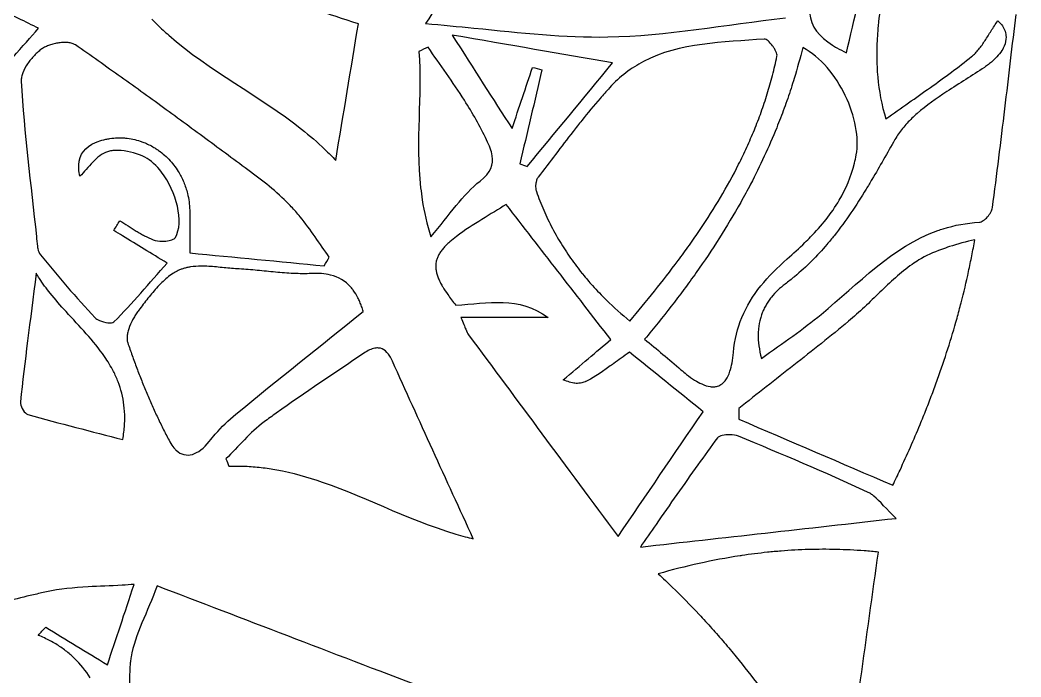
# Model space of a CAD drawing. Extents: x 0 to 430, y 0 to 430.
# Drawn here: x 142.4 to 215, y 180.9 to 228.6 of the extents above; entities that cross this region are included whole.
import ezdxf

# ---------------------------------------------------------------- set-up
doc = ezdxf.new("R2010")
doc.units = 0
doc.layers.add('Calque_1', color=7, linetype='CONTINUOUS')

msp = doc.modelspace()

# ---------------------------------------------------------------- linework, layer by layer
at = {"layer": 'Calque_1', "color": 7}
for points in [[(166.96273, 228.31461), (166.96222, 228.31461)], [(175.33685, 228.00185), (175.33737, 228.00185)], [(213.74405, 227.96934), (213.74405, 227.96883)], [(196.37532, 227.20819), (196.37587, 227.20819)], [(213.897, 227.35336), (213.897, 227.35284)], [(145.61038, 226.96166), (145.60998, 226.96169)], [(146.08425, 226.92396), (146.08373, 226.92396)], [(196.97115, 226.7245), (196.97115, 226.72502)], [(197.11223, 226.51521), (197.11223, 226.51572)], [(213.65102, 226.48106), (213.65102, 226.48055)], [(197.22282, 226.30592), (197.22282, 226.30644)], [(197.28792, 226.11368), (197.28792, 226.1142)], [(197.29392, 225.95659), (197.29392, 225.9571)], [(204.52547, 225.95035), (204.52547, 225.94983)], [(187.62137, 225.57677), (187.62085, 225.57625)], [(197.13992, 225.26154), (197.13992, 225.26205)], [(204.54457, 225.20362), (204.54457, 225.20311)], [(212.62783, 225.37209), (212.62731, 225.37157)], [(142.53267, 224.2962), (142.53267, 224.29569)], [(196.97094, 224.57528), (196.97094, 224.57579)], [(198.5437, 224.35566), (198.5437, 224.35514)], [(196.78646, 223.89728), (196.78646, 223.8978)], [(184.47634, 222.90509), (184.47634, 222.90458)], [(196.58802, 223.22704), (196.58802, 223.22755)], [(198.0719, 222.90459), (198.0719, 222.90407)], [(202.24627, 223.10562), (202.24627, 223.10614)], [(209.6032, 223.39701), (209.60269, 223.3965)], [(196.37511, 222.56455), (196.37511, 222.56506)], [(197.81765, 222.18887), (197.81765, 222.18835)], [(206.82871, 222.57691), (206.82922, 222.57743)], [(183.15498, 221.30984), (183.15498, 221.30933)], [(195.90796, 221.26178), (195.90796, 221.2623)], [(205.19005, 221.41212), (205.19056, 221.41264)], [(197.27453, 220.77655), (197.27453, 220.77604)], [(202.99092, 220.86131), (202.99092, 220.86183)], [(206.72431, 221.10413), (206.72431, 221.10361)], [(150.07235, 220.03033), (150.07287, 220.03033)], [(182.51367, 220.49491), (182.51367, 220.49439)], [(195.38861, 219.98744), (195.38861, 219.98796)], [(147.64563, 219.57928), (147.64614, 219.57928)], [(152.14251, 219.35081), (152.14302, 219.35081)], [(152.37402, 219.20301), (152.37454, 219.20301)], [(156.30533, 219.67999), (156.30482, 219.67999)], [(195.11059, 219.36009), (195.11059, 219.36061)], [(148.21921, 218.74583), (148.2187, 218.74532)], [(152.59778, 219.0423), (152.5983, 219.0423)], [(176.66648, 218.73946), (176.66648, 218.73997)], [(213.37307, 218.58129), (213.37307, 218.5818)], [(147.7164, 218.2854), (147.71589, 218.28488)], [(194.51838, 218.12451), (194.51838, 218.12502)], [(202.91191, 218.19791), (202.91191, 218.19842)], [(152.70008, 217.5562), (152.70008, 217.55672)], [(159.55785, 217.26928), (159.55733, 217.26928)], [(179.92826, 217.09615), (179.92826, 217.09563)], [(179.99238, 217.19795), (179.99186, 217.19743)], [(179.81496, 216.70293), (179.81496, 216.70241)], [(179.82526, 216.28538), (179.82526, 216.28487)], [(179.83986, 216.84345), (179.83986, 216.84293)], [(195.3811, 216.68274), (195.3811, 216.68223)], [(193.2027, 215.72207), (193.2027, 215.72259)], [(201.81224, 215.51952), (201.81224, 215.52003)], [(177.66956, 215.20997), (177.66943, 215.21051)], [(180.39575, 214.7878), (180.39575, 214.78728)], [(194.66745, 215.36241), (194.66745, 215.3619)], [(212.87177, 214.82389), (212.87177, 214.82441)], [(212.91367, 214.98512), (212.91367, 214.98564)], [(180.69961, 214.12324), (180.69961, 214.12272)], [(150.26612, 213.66487), (150.26664, 213.66487)], [(181.02568, 213.47418), (181.02568, 213.47367)], [(191.73199, 213.3987), (191.73199, 213.39921)], [(151.1596, 213.10521), (151.16012, 213.10521)], [(151.46398, 212.93623), (151.46449, 212.93571)], [(152.76519, 212.54919), (152.76571, 212.54919)], [(153.24526, 212.59369), (153.24578, 212.59369)], [(181.37398, 212.84011), (181.37398, 212.8396)], [(193.12543, 212.78221), (193.12543, 212.78169)], [(199.72244, 212.85301), (199.72244, 212.85353)], [(190.94599, 212.26233), (190.94599, 212.26285)], [(143.92128, 211.56888), (143.9218, 211.56837)], [(154.74367, 211.6996), (154.74419, 211.6996)], [(172.6625, 211.28621), (172.6625, 211.28569)], [(182.13724, 211.6159), (182.13724, 211.61538)], [(190.1295, 211.13992), (190.1295, 211.14044)], [(153.09437, 210.95909), (153.09437, 210.95961)], [(155.57136, 210.73682), (155.57104, 210.73693)], [(156.66794, 210.67892), (156.66742, 210.67892)], [(143.60889, 210.22068), (143.60846, 210.22068)], [(160.94829, 210.30475), (160.94778, 210.30475)], [(164.93099, 210.09457), (164.93048, 210.09457)], [(172.631, 210.24803), (172.631, 210.24751)], [(172.7189, 209.9638), (172.7189, 209.96329)], [(191.44233, 210.27538), (191.44233, 210.27487)], [(166.40481, 209.21658), (166.40481, 209.2171)], [(166.59188, 208.98559), (166.59188, 208.98611)], [(188.41953, 208.93075), (188.41953, 208.93127)], [(190.55194, 209.04704), (190.55194, 209.04652)], [(197.88919, 209.44334), (197.88867, 209.44334)], [(184.42287, 208.79381), (184.42287, 208.79329)], [(167.31586, 207.46217), (167.31586, 207.46269), (167.31638, 207.46269)], [(174.02378, 207.91277), (174.02378, 207.91225)], [(148.01716, 206.89061), (148.01768, 206.89061)], [(150.86228, 207.28599), (150.86228, 207.28547)], [(180.70244, 207.00429), (174.38707, 207.00429)], [(186.62584, 206.75621), (186.62584, 206.75673)], [(194.74652, 207.00996), (194.74652, 207.01048)], [(148.80833, 206.62862), (148.80884, 206.62862)], [(150.51812, 206.68396), (150.51812, 206.68344)], [(174.74208, 206.16817), (174.74208, 206.16766)], [(188.68177, 206.63529), (188.68177, 206.63478)], [(150.207, 205.73002), (150.207, 205.7295)], [(150.243, 205.18272), (150.243, 205.18221)], [(168.28784, 204.80559), (168.28809, 204.80562)], [(168.55426, 204.78089), (168.55374, 204.78089)], [(169.02658, 204.48788), (169.02606, 204.48788)], [(185.47269, 203.68202), (185.47218, 203.6815)], [(193.88404, 203.11356), (193.88404, 203.11407)], [(193.59465, 202.50636), (193.59465, 202.50688)], [(192.73114, 201.98909), (192.73165, 201.98909)], [(208.53163, 201.44499), (208.53163, 201.4455)], [(142.473, 200.78559), (142.473, 200.78508)], [(194.51957, 200.41611), (194.53197, 199.63838)], [(208.10789, 200.34944), (208.10789, 200.34996)], [(152.4222, 199.74223), (152.4222, 199.74171)], [(152.84956, 198.86528), (152.84956, 198.86476)], [(160.12425, 199.4401), (160.12373, 199.4401)], [(192.97806, 198.28143), (192.97806, 198.28091)], [(194.49786, 198.40494), (194.49735, 198.40494)], [(153.29863, 198.00073), (153.29863, 198.00021)], [(153.7539, 197.38888), (153.7539, 197.38836)], [(156.15324, 198.02244), (156.15324, 198.02295)], [(161.05184, 195.97005), (161.05236, 195.97005)], [(164.34363, 195.08019), (164.34415, 195.08019)], [(205.68788, 194.85004), (205.68839, 194.85004)], [(174.7001, 191.11609), (174.70062, 191.11609)], [(187.39339, 190.37132), (187.39339, 190.3708)], [(200.59206, 190.2041), (200.59206, 190.2039)], [(204.64711, 190.00234), (204.64711, 190.00285)], [(188.69046, 188.42931), (188.69046, 188.42879), (188.69098, 188.42879)], [(150.70582, 187.65788), (150.70622, 187.65837)], [(189.71108, 187.46399), (189.71159, 187.46399)], [(145.74798, 182.85197), (145.74747, 182.85197)], [(150.40541, 181.70989), (150.40541, 181.70938)], [(150.43591, 182.05664), (150.43591, 182.05612)]]:
    msp.add_lwpolyline(points, dxfattribs=at)
for points in [[(173.75193, 227.49912)], [(172.01095, 226.62631)], [(199.1586, 226.58292)], [(211.6317, 212.65619)], [(193.87981, 198.51707)], [(152.36855, 187.55407)]]:
    msp.add_lwpolyline(points, close=True, dxfattribs=at)
for points in [[(0.14455, 214.99998), (0.14454, 333.66137), (96.33861, 429.85544), (215, 429.85545)], [(202.32845, 226.20713), (202.89959, 228.68211), (203.51612, 231.12813), (203.98468, 233.60203)], [(174.90948, 232.96795), (173.76775, 231.84943), (173.08256, 230.26511), (171.82595, 228.32586)], [(166.96222, 228.31461), (164.77459, 228.96983), (162.71317, 229.81395), (160.62307, 230.28865)], [(204.89938, 230.36816), (204.79044, 229.63897), (204.69498, 228.90705), (204.62757, 228.17088)], [(143.78529, 227.98847), (142.84024, 228.45202), (141.92362, 228.90193), (140.53381, 229.58373)], [(151.99672, 228.64586), (152.12815, 228.51021), (152.26182, 228.37712), (152.3967, 228.24588)], [(185.04478, 227.36158), (189.29795, 227.43978), (193.53714, 228.24239), (197.91997, 228.74341)], [(199.65678, 229.12943), (199.74948, 228.07442), (200.38198, 227.36818), (201.31043, 226.7735)], [(212.81697, 227.80295), (212.96768, 228.04353), (213.1252, 228.28846), (213.29808, 228.53158)], [(213.29808, 228.53158), (213.42985, 228.41392), (213.5396, 228.29111), (213.62777, 228.16365)], [(213.80819, 222.14179), (214.09112, 224.49464), (214.36091, 226.79705), (214.62364, 228.99719)], [(141.92132, 225.87594), (142.65165, 226.70376), (143.18735, 227.31053), (143.78529, 227.98847)], [(152.3967, 228.24588), (152.6667, 227.98315), (152.94274, 227.72906), (153.22507, 227.4821)], [(165.32046, 218.40514), (165.88941, 221.83922), (166.41073, 224.98418), (166.96273, 228.31461)], [(171.82595, 228.32586), (173.03182, 228.22976), (174.19892, 228.11627), (175.33685, 228.00185)], [(175.33737, 228.00185), (178.75094, 227.65859), (181.90183, 227.30374), (185.04478, 227.36158)], [(204.62757, 228.17088), (204.60507, 227.92555), (204.58587, 227.68023), (204.57017, 227.43398)], [(212.37617, 227.1017), (212.52236, 227.32646), (212.66626, 227.56234), (212.81697, 227.80295)], [(213.62777, 228.16365), (213.67187, 228.09995), (213.71077, 228.03518), (213.74405, 227.96934)], [(213.74405, 227.96883), (213.81055, 227.83717), (213.85514, 227.70183), (213.8784, 227.56317)], [(153.22507, 227.4821), (156.18858, 224.88966), (159.77644, 223.09808), (162.84464, 220.6727)], [(173.75193, 227.49912), (175.38903, 224.93963), (176.69194, 222.90308), (178.09379, 220.71142)], [(185.38326, 225.47547), (181.57952, 226.13729), (177.97938, 226.76346), (173.75193, 227.49912)], [(196.37587, 227.20819), (193.37556, 226.97108), (190.26046, 226.95896), (187.62137, 225.57677)], [(196.97115, 226.72502), (196.76815, 226.99603), (196.51947, 227.21967), (196.37532, 227.20819)], [(204.57017, 227.43398), (204.55457, 227.18755), (204.54217, 226.94088), (204.53447, 226.69345)], [(211.92245, 226.46763), (212.08175, 226.66329), (212.22998, 226.87693), (212.37617, 227.1017)], [(213.897, 227.35284), (213.9, 227.14064), (213.8542, 226.92287), (213.76057, 226.70224)], [(213.8784, 227.56317), (213.8901, 227.49387), (213.8961, 227.4241), (213.897, 227.35336)], [(144.02093, 226.49452), (143.93133, 226.43032), (143.83998, 226.35758), (143.74911, 226.27799)], [(144.2757, 226.6449), (144.1815, 226.5985), (144.09588, 226.5482), (144.02093, 226.49452)], [(144.57955, 226.77099), (144.47219, 226.73349), (144.36973, 226.69119), (144.2757, 226.6449)], [(144.91493, 226.86869), (144.80002, 226.84139), (144.68693, 226.80859), (144.57955, 226.77099)], [(145.26427, 226.93379), (145.14763, 226.91809), (145.02985, 226.89599), (144.91493, 226.86869)], [(145.60998, 226.96169), (145.49743, 226.95869), (145.3809, 226.94949), (145.26427, 226.93379)], [(145.93491, 226.94776), (145.83209, 226.95976), (145.7231, 226.96426), (145.61038, 226.96166)], [(146.08373, 226.92396), (146.03593, 226.93396), (145.98633, 226.94176), (145.93491, 226.94776)], [(146.34418, 226.83976), (146.26728, 226.87626), (146.17973, 226.90416), (146.08425, 226.92396)], [(146.45167, 226.77826), (146.41887, 226.80106), (146.38267, 226.82146), (146.34418, 226.83976)], [(148.10997, 225.61813), (147.55858, 226.00678), (147.00581, 226.39361), (146.45167, 226.77826)], [(172.01095, 226.62631), (171.79021, 226.5191), (171.56972, 226.41185), (171.34898, 226.30437)], [(174.64387, 222.76557), (173.80385, 224.07663), (172.892, 225.34177), (172.01095, 226.62631)], [(197.11223, 226.51572), (197.06953, 226.58642), (197.02183, 226.65685), (196.97115, 226.7245)], [(197.22282, 226.30644), (197.19282, 226.37424), (197.15492, 226.44458), (197.11223, 226.51521)], [(199.15865, 226.58291), (198.97278, 225.8298), (198.76751, 225.08787), (198.5437, 224.35566)], [(202.24627, 223.10614), (201.54571, 224.5768), (200.46322, 225.90907), (199.1586, 226.58292)], [(201.31043, 226.7735), (201.41359, 226.7074), (201.52017, 226.64285), (201.6303, 226.5792)], [(201.6303, 226.5792), (201.85069, 226.45181), (202.08414, 226.32872), (202.32845, 226.20713)], [(204.53447, 226.69345), (204.52647, 226.4462), (204.52377, 226.19867), (204.52547, 225.95035)], [(211.67389, 226.18857), (211.76009, 226.27667), (211.84281, 226.36979), (211.92245, 226.46763)], [(213.65102, 226.48055), (213.4837, 226.18448), (213.23162, 225.88601), (212.89551, 225.59171)], [(213.76057, 226.70224), (213.72937, 226.62874), (213.69287, 226.55508), (213.65102, 226.48106)], [(143.47936, 226.02013), (143.30265, 225.83664), (143.13467, 225.63192), (142.9905, 225.41913)], [(143.74911, 226.27799), (143.65821, 226.19839), (143.56772, 226.11187), (143.47936, 226.02013)], [(149.75999, 224.44662), (149.21103, 224.83877), (148.66135, 225.22947), (148.10997, 225.61813)], [(171.34898, 226.30437), (171.58593, 223.1104), (171.08882, 219.87548), (171.47352, 216.41247)], [(197.13992, 225.26205), (197.19382, 225.49207), (197.24523, 225.72372), (197.29392, 225.95659)], [(197.28792, 226.1142), (197.27522, 226.1733), (197.25272, 226.23818), (197.22282, 226.30592)], [(197.29392, 225.9571), (197.30292, 226.0016), (197.29992, 226.0547), (197.28792, 226.11368)], [(204.52547, 225.94983), (204.52647, 225.70168), (204.53347, 225.45291), (204.54457, 225.20362)], [(208.40949, 223.69519), (209.44419, 224.43317), (210.44098, 225.16467), (211.40259, 225.94053)], [(211.40259, 225.94053), (211.49759, 226.01713), (211.58766, 226.10051), (211.67389, 226.18857)], [(142.9905, 225.41913), (142.84633, 225.20635), (142.72589, 224.9853), (142.64427, 224.76904)], [(178.09379, 220.71142), (178.61542, 222.26779), (179.09897, 223.71089), (179.58258, 225.15404)], [(180.26678, 224.98041), (179.73148, 222.70534), (179.19598, 220.43082), (178.66068, 218.15602)], [(179.19915, 217.97464), (181.20278, 220.40449), (183.20621, 222.83503), (185.38326, 225.47547)], [(179.58258, 225.15404), (179.8107, 225.09604), (180.03893, 225.03812), (180.26678, 224.98041)], [(187.62085, 225.57625), (186.74139, 225.11555), (185.91437, 224.50283), (185.1626, 223.67869)], [(196.97094, 224.57579), (197.02984, 224.80304), (197.08607, 225.03152), (197.13992, 225.26154)], [(204.54457, 225.20311), (204.55617, 224.95381), (204.57287, 224.70379), (204.59577, 224.45328)], [(212.32862, 225.15453), (211.4636, 224.56135), (210.51683, 223.99372), (209.6032, 223.39701)], [(212.62731, 225.37157), (212.53281, 225.29867), (212.43355, 225.22649), (212.32862, 225.15453)], [(212.89551, 225.59171), (212.81151, 225.51811), (212.72231, 225.44497), (212.62783, 225.37209)], [(142.53267, 224.29369), (142.52867, 224.24379), (142.52767, 224.19489), (142.53067, 224.14692)], [(142.53067, 224.14692), (142.74375, 220.38931), (143.22628, 216.64622), (143.62673, 212.89955)], [(142.53267, 224.29569), (142.53263, 224.29516), (142.53271, 224.29469), (142.53267, 224.29369)], [(142.55277, 224.44968), (142.54277, 224.39758), (142.53637, 224.34668), (142.53267, 224.2962)], [(142.64427, 224.76904), (142.60347, 224.6609), (142.57237, 224.55385), (142.55277, 224.44968)], [(153.04197, 222.07674), (151.95163, 222.87188), (150.85793, 223.66235), (149.75999, 224.44662)], [(196.78646, 223.8978), (196.85026, 224.12235), (196.91205, 224.34803), (196.97094, 224.57528)], [(198.5437, 224.35514), (198.39454, 223.86716), (198.23722, 223.38371), (198.0719, 222.90459)], [(204.59577, 224.45328), (204.68717, 223.45034), (204.87331, 222.43757), (205.19005, 221.41212)], [(185.1626, 223.67869), (184.93024, 223.42394), (184.70193, 223.16606), (184.47634, 222.90509)], [(196.58802, 223.22755), (196.65662, 223.44949), (196.72265, 223.67273), (196.78646, 223.89728)], [(206.82922, 222.57743), (207.36564, 222.95581), (207.89215, 223.32621), (208.40949, 223.69519)], [(176.25669, 219.89029), (175.77554, 220.87673), (175.23579, 221.84148), (174.64387, 222.76557)], [(184.47634, 222.90458), (184.02526, 222.38275), (183.586, 221.8499), (183.15498, 221.30984)], [(196.37511, 222.56506), (196.44841, 222.78446), (196.51943, 223.0051), (196.58802, 223.22704)], [(198.0719, 222.90407), (197.9892, 222.66458), (197.90422, 222.4262), (197.81765, 222.18887)], [(202.99092, 220.86183), (202.85179, 221.60087), (202.59644, 222.37041), (202.24627, 223.10562)], [(209.60269, 223.3965), (208.84155, 222.89936), (208.10331, 222.38191), (207.45501, 221.81313)], [(156.30482, 219.67999), (155.21932, 220.48188), (154.1323, 221.28158), (153.04197, 222.07674)], [(195.90796, 221.2623), (196.07243, 221.69155), (196.22855, 222.1256), (196.37511, 222.56455)], [(197.81765, 222.18835), (197.64443, 221.71353), (197.46308, 221.24303), (197.27453, 220.77655)], [(205.19056, 221.41264), (205.74639, 221.81287), (206.29247, 222.19865), (206.82871, 222.57691)], [(213.37307, 218.5818), (213.52187, 219.77669), (213.66672, 220.96535), (213.80819, 222.14179)], [(183.15498, 221.30933), (182.93951, 221.03935), (182.72589, 220.76778), (182.51367, 220.49491)], [(195.38861, 219.98796), (195.57001, 220.40813), (195.74348, 220.83254), (195.90796, 221.26178)], [(207.07726, 221.46535), (206.95528, 221.34719), (206.83751, 221.22717), (206.72431, 221.10413)], [(207.45501, 221.81313), (207.32532, 221.69934), (207.19924, 221.58352), (207.07726, 221.46535)], [(162.84464, 220.6727), (163.42904, 220.21072), (163.99411, 219.72608), (164.53291, 219.20819)], [(197.27453, 220.77604), (196.70874, 219.37631), (196.07506, 218.01348), (195.3811, 216.68274)], [(203.04162, 218.80097), (203.1536, 219.41363), (203.13002, 220.12231), (202.99092, 220.86131)], [(206.39926, 220.72689), (206.19245, 220.46992), (206.0063, 220.20178), (205.84529, 219.92022)], [(206.72431, 221.10361), (206.61121, 220.98066), (206.50253, 220.85522), (206.39926, 220.72689)], [(148.10451, 219.7834), (148.27266, 219.8431), (148.45628, 219.89487), (148.6559, 219.93843)], [(148.6559, 219.93843), (148.7517, 219.95933), (148.8478, 219.97683), (148.94322, 219.99163)], [(148.94322, 219.99163), (149.13389, 220.02123), (149.32388, 220.03913), (149.51218, 220.04533)], [(149.51218, 220.04533), (149.60638, 220.04833), (149.70043, 220.04933), (149.79382, 220.04633)], [(149.79382, 220.04633), (149.88722, 220.04333), (149.97997, 220.03833), (150.07235, 220.03033)], [(150.07287, 220.03033), (150.44221, 219.99813), (150.80316, 219.9223), (151.14981, 219.80761)], [(151.14981, 219.80761), (151.23651, 219.77891), (151.32228, 219.74811), (151.40715, 219.71461)], [(176.66648, 218.73997), (176.61108, 219.1102), (176.45209, 219.48961), (176.25669, 219.89029)], [(182.51367, 220.49439), (181.66454, 219.40256), (180.83655, 218.29204), (179.99238, 217.19795)], [(195.11059, 219.36061), (195.20529, 219.56847), (195.29794, 219.77743), (195.38861, 219.98744)], [(205.84529, 219.92022), (205.56691, 219.43333), (205.29153, 218.94795), (205.01537, 218.46553)], [(146.70046, 217.78352), (146.65686, 218.60831), (146.96009, 219.19842), (147.64563, 219.57928)], [(147.64614, 219.57928), (147.71474, 219.61728), (147.78747, 219.65388), (147.8637, 219.6878)], [(147.8637, 219.6878), (147.94, 219.7217), (148.02052, 219.7536), (148.10451, 219.7834)], [(149.08841, 219.10857), (148.98009, 219.09297), (148.87498, 219.06997), (148.77525, 219.03987)], [(149.42379, 219.13497), (149.30935, 219.13297), (149.19675, 219.12417), (149.08841, 219.10857)], [(149.77364, 219.12407), (149.65559, 219.13407), (149.53824, 219.13727), (149.42379, 219.13497)], [(151.47948, 218.63727), (150.98558, 218.88717), (150.3648, 219.07625), (149.77364, 219.12407)], [(151.40715, 219.71461), (151.66176, 219.6141), (151.90736, 219.49219), (152.14251, 219.35081)], [(152.14302, 219.35081), (152.22132, 219.30371), (152.29825, 219.25431), (152.37402, 219.20301)], [(152.37454, 219.20301), (152.45034, 219.15171), (152.52466, 219.09773), (152.59778, 219.0423)], [(159.55733, 217.26928), (158.47404, 218.07371), (157.39071, 218.87817), (156.30533, 219.67999)], [(164.53291, 219.20819), (164.8024, 218.94918), (165.06533, 218.68186), (165.32046, 218.40514)], [(194.51838, 218.12502), (194.72329, 218.53274), (194.9211, 218.94423), (195.11059, 219.36009)], [(148.2187, 218.74532), (148.0438, 218.61419), (147.87772, 218.45554), (147.7164, 218.2854)], [(148.77525, 219.03987), (148.57807, 218.98027), (148.39418, 218.87694), (148.21921, 218.74583)], [(152.70008, 217.55672), (152.34183, 218.02775), (151.92643, 218.41104), (151.47948, 218.63727)], [(152.5983, 219.0423), (152.74465, 218.93134), (152.88522, 218.81234), (153.01998, 218.68573)], [(153.01998, 218.68573), (153.08748, 218.62233), (153.15353, 218.55704), (153.21789, 218.48988)], [(153.21789, 218.48988), (153.47499, 218.22163), (153.70616, 217.92418), (153.90623, 217.60208)], [(175.7761, 216.91218), (176.56433, 217.53161), (176.75869, 218.1226), (176.66648, 218.73946)], [(202.91191, 218.19842), (202.96051, 218.39524), (203.00411, 218.59581), (203.04162, 218.80097)], [(205.01537, 218.46553), (204.73915, 217.98301), (204.46246, 217.50375), (204.18131, 217.02944)], [(212.91367, 214.98564), (213.07127, 216.18563), (213.22429, 217.38657), (213.37307, 218.58129)], [(146.70046, 217.78052), (146.70042, 217.78131), (146.70051, 217.78252), (146.70046, 217.78352)], [(146.76866, 217.256), (146.73226, 217.4404), (146.70936, 217.6152), (146.70046, 217.78052)], [(147.71589, 218.28488), (147.3931, 217.94436), (147.0888, 217.55818), (146.76866, 217.256)], [(178.66068, 218.15602), (178.84012, 218.09562), (179.0197, 218.03507), (179.19915, 217.97464)], [(193.2027, 215.72259), (193.66835, 216.50926), (194.10847, 217.30894), (194.51838, 218.12451)], [(201.81224, 215.52003), (202.29029, 216.33149), (202.66877, 217.21404), (202.91191, 218.19791)], [(153.7026, 212.82161), (154.33647, 213.9406), (153.7746, 216.1431), (152.70008, 217.5562)], [(153.90623, 217.60208), (154.05627, 217.36049), (154.18878, 217.10531), (154.30155, 216.83778)], [(160.31801, 216.68017), (160.06817, 216.88253), (159.81435, 217.0788), (159.55785, 217.26928)], [(172.21198, 212.86643), (173.60671, 214.49062), (174.5173, 215.92301), (175.7761, 216.91218)], [(179.92826, 217.09563), (179.89006, 217.02133), (179.86056, 216.93506), (179.83986, 216.84345)], [(179.99186, 217.19743), (179.96846, 217.16713), (179.94736, 217.13333), (179.92826, 217.09615)], [(204.18131, 217.02944), (204.04077, 216.79235), (203.89913, 216.55685), (203.75602, 216.32251)], [(154.30155, 216.83778), (154.41432, 216.57027), (154.50749, 216.29034), (154.57854, 216.00063)], [(161.75616, 215.39446), (161.3008, 215.84666), (160.81777, 216.27537), (160.31801, 216.68017)], [(171.47352, 216.41247), (171.50562, 216.12388), (171.54352, 215.8341), (171.58876, 215.54224)], [(179.81496, 216.70241), (179.79756, 216.55964), (179.80066, 216.41294), (179.82526, 216.28538)], [(179.81796, 216.71893), (179.81716, 216.71393), (179.81596, 216.70833), (179.81496, 216.70293)], [(179.82796, 216.77263), (179.82496, 216.75473), (179.82096, 216.73703), (179.81796, 216.71893)], [(179.82526, 216.28487), (179.83326, 216.24247), (179.84376, 216.20177), (179.85676, 216.16446)], [(179.83986, 216.84293), (179.83486, 216.82003), (179.83186, 216.79603), (179.82796, 216.77263)], [(179.85676, 216.16446), (180.02105, 215.69455), (180.20088, 215.23609), (180.39575, 214.7878)], [(195.3811, 216.68223), (195.14982, 216.23874), (194.91187, 215.79892), (194.66745, 215.36241)], [(203.75602, 216.32251), (203.04039, 215.15071), (202.28706, 214.01634), (201.43988, 212.94856)], [(154.57854, 216.00063), (154.62594, 215.80747), (154.66354, 215.61006), (154.69067, 215.40841)], [(171.58876, 215.54224), (171.72448, 214.66647), (171.92389, 213.77565), (172.21198, 212.86643)], [(191.73199, 213.39921), (192.24544, 214.16195), (192.73703, 214.93539), (193.2027, 215.72207)], [(199.72244, 212.85353), (200.52108, 213.67458), (201.23851, 214.54576), (201.81224, 215.51952)], [(215, 0.14453), (96.33861, 0.14454), (0.14456, 96.33859), (0.14455, 214.99998)], [(154.69067, 215.40841), (154.71787, 215.20679), (154.73467, 215.00092), (154.74027, 214.79191)], [(154.74027, 214.79191), (154.75297, 214.32358), (154.75377, 213.85496), (154.75167, 213.35118)], [(162.41659, 214.6989), (162.20446, 214.93675), (161.98381, 215.16841), (161.75616, 215.39446)], [(177.66943, 215.21051), (176.58665, 214.50627), (175.25643, 213.80758), (174.07792, 212.89851)], [(185.25204, 205.42193), (182.62585, 208.81198), (180.16802, 211.98482), (177.66956, 215.20997)], [(180.39575, 214.78728), (180.49315, 214.56328), (180.59469, 214.34203), (180.69961, 214.12324)], [(194.66745, 215.3619), (194.17854, 214.48875), (193.66358, 213.62947), (193.12543, 212.78221)], [(212.79117, 214.65129), (212.82337, 214.70989), (212.85097, 214.76769), (212.87177, 214.82389)], [(212.87177, 214.82441), (212.89257, 214.88061), (212.90697, 214.93466), (212.91367, 214.98512)], [(149.23672, 213.32535), (149.38142, 213.56245), (149.5261, 213.79983), (149.6708, 214.03694)], [(149.6708, 214.03694), (149.87118, 213.9177), (150.06872, 213.79184), (150.26612, 213.66487)], [(162.74887, 214.31029), (162.64064, 214.44214), (162.53003, 214.57169), (162.41659, 214.6989)], [(164.85261, 211.39057), (164.14896, 212.36139), (163.50646, 213.38732), (162.74887, 214.31029)], [(180.69961, 214.12272), (180.80452, 213.90394), (180.91329, 213.68788), (181.02568, 213.47418)], [(212.10078, 213.95519), (212.14908, 213.97529), (212.19898, 214.00339), (212.2496, 214.03789)], [(212.2496, 214.03789), (212.45221, 214.17596), (212.66201, 214.41654), (212.79117, 214.65129)], [(149.87493, 212.93365), (149.66953, 213.05962), (149.44147, 213.19978), (149.23672, 213.32535)], [(150.26664, 213.66487), (150.46415, 213.53782), (150.66097, 213.40943), (150.85988, 213.28608)], [(150.85988, 213.28608), (150.95938, 213.22438), (151.05898, 213.16382), (151.1596, 213.10521)], [(154.75167, 213.35118), (154.74967, 212.84736), (154.74367, 212.30836), (154.74367, 211.6996)], [(181.02568, 213.47367), (181.13808, 213.25997), (181.25418, 213.04884), (181.37398, 212.84011)], [(190.94599, 212.26285), (191.21314, 212.6391), (191.47529, 213.01739), (191.73199, 213.3987)], [(200.49632, 207.24141), (203.19959, 209.46707), (205.63273, 212.13288), (208.94645, 213.31701)], [(208.94645, 213.31701), (209.07879, 213.36431), (209.21274, 213.40891), (209.34797, 213.45137)], [(209.34797, 213.45137), (210.16062, 213.70637), (211.0269, 213.87167), (211.96228, 213.92059)], [(211.96228, 213.92059), (212.00568, 213.92259), (212.05238, 213.93509), (212.10078, 213.95519)], [(143.62673, 212.89955), (143.65103, 212.67229), (143.66093, 212.41908), (143.69653, 212.1828)], [(153.09437, 210.95961), (151.94012, 211.66749), (150.91079, 212.29834), (149.87493, 212.93365)], [(151.16012, 213.10521), (151.26061, 213.04671), (151.36177, 212.99027), (151.46398, 212.93623)], [(151.46449, 212.93571), (151.66916, 212.8275), (151.87757, 212.73003), (152.09236, 212.64839)], [(152.09236, 212.64839), (152.26846, 212.58149), (152.5161, 212.54879), (152.76519, 212.54919)], [(152.76571, 212.54919), (152.84861, 212.54934), (152.93202, 212.55319), (153.01272, 212.56059)], [(153.01272, 212.56059), (153.09342, 212.56759), (153.17191, 212.57899), (153.24526, 212.59369)], [(153.24578, 212.59369), (153.31908, 212.60829), (153.38756, 212.62669), (153.44835, 212.64849)], [(153.44835, 212.64849), (153.57023, 212.69219), (153.66191, 212.74989), (153.7026, 212.82161)], [(174.07792, 212.89851), (173.90956, 212.76867), (173.74438, 212.6345), (173.58338, 212.49543)], [(181.37398, 212.8396), (181.61367, 212.42201), (181.86831, 212.01435), (182.13724, 211.6159)], [(193.12543, 212.78169), (192.58726, 211.93443), (192.02533, 211.09949), (191.44233, 210.27538)], [(199.31626, 212.44684), (199.45355, 212.58105), (199.58939, 212.71625), (199.72244, 212.85301)], [(201.43988, 212.94856), (201.27046, 212.73502), (201.09738, 212.52452), (200.92001, 212.31655)], [(211.6317, 212.65619), (211.00476, 212.50349), (210.38795, 212.34241), (209.7946, 212.15234)], [(211.41621, 211.49708), (211.49151, 211.88145), (211.56349, 212.26781), (211.6317, 212.65619)], [(143.69653, 212.1828), (143.70553, 212.1237), (143.71583, 212.06542), (143.72853, 212.00916)], [(143.72853, 212.00916), (143.76683, 211.84042), (143.82513, 211.68784), (143.92128, 211.56888)], [(173.09555, 212.01071), (173.02765, 211.93061), (172.96625, 211.85103), (172.91158, 211.77093)], [(173.31931, 212.25152), (173.23801, 212.17082), (173.16348, 212.0908), (173.09555, 212.01071)], [(173.58338, 212.49543), (173.48858, 212.41353), (173.40062, 212.3322), (173.31931, 212.25152)], [(190.1295, 211.14044), (190.40611, 211.51225), (190.67884, 211.88608), (190.94599, 212.26233)], [(198.03469, 211.26241), (198.47459, 211.65096), (198.90424, 212.04401), (199.31626, 212.44684)], [(200.92001, 212.31655), (200.21048, 211.48456), (199.43405, 210.6988), (198.5615, 209.97458)], [(209.20963, 211.95184), (208.6334, 211.74024), (208.08429, 211.49273), (207.57665, 211.18909)], [(209.7946, 212.15234), (209.59682, 212.08904), (209.40173, 212.02239), (209.20963, 211.95184)], [(143.9218, 211.56837), (144.5557, 210.78394), (145.20141, 210.00747), (145.86122, 209.24396)], [(154.74419, 211.6996), (158.01109, 211.38512), (161.24713, 211.07419), (164.48313, 210.7627)], [(164.48313, 210.7627), (164.60622, 210.97191), (164.72952, 211.18109), (164.85261, 211.39057)], [(172.6625, 211.28569), (172.5773, 211.03995), (172.5507, 210.7877), (172.5814, 210.52036)], [(172.76741, 211.5296), (172.72591, 211.4489), (172.69091, 211.36812), (172.6625, 211.28621)], [(172.91158, 211.77093), (172.85688, 211.69073), (172.80894, 211.61042), (172.76741, 211.5296)], [(182.13724, 211.61538), (182.40619, 211.21693), (182.69017, 210.82779), (182.98784, 210.4475)], [(188.41953, 208.93127), (189.00471, 209.66095), (189.57619, 210.39618), (190.1295, 211.13992)], [(194.74652, 207.01048), (195.43713, 208.69142), (196.62428, 210.0168), (198.03469, 211.26241)], [(207.57665, 211.18909), (207.40754, 211.08791), (207.2427, 210.98003), (207.08314, 210.8656)], [(211.17953, 210.34987), (211.26193, 210.7306), (211.34087, 211.11272), (211.41621, 211.49708)], [(149.24551, 206.69062), (150.58555, 208.04817), (151.81642, 209.51293), (153.09437, 210.95909)], [(153.83781, 210.38503), (153.76431, 210.34813), (153.69129, 210.30833), (153.61974, 210.26566)], [(154.06209, 210.48683), (153.98649, 210.45633), (153.91134, 210.42183), (153.83781, 210.38503)], [(154.29618, 210.56953), (154.21668, 210.54513), (154.1388, 210.51783), (154.06209, 210.48683)], [(154.53854, 210.63363), (154.45674, 210.61523), (154.37551, 210.59393), (154.29618, 210.56953)], [(154.78814, 210.68063), (154.70404, 210.66763), (154.62037, 210.65203), (154.53854, 210.63363)], [(155.57104, 210.73693), (155.30285, 210.73593), (155.04084, 210.71973), (154.78814, 210.68063)], [(156.66742, 210.67892), (156.29705, 210.71282), (155.92891, 210.73822), (155.57136, 210.73682)], [(157.22397, 210.62412), (157.0389, 210.64292), (156.85295, 210.66202), (156.66794, 210.67892)], [(158.32106, 210.53262), (157.96294, 210.54992), (157.59446, 210.58652), (157.22397, 210.62412)], [(159.63468, 210.43342), (159.19672, 210.47482), (158.75878, 210.51152), (158.32106, 210.53262)], [(160.94778, 210.30475), (160.51028, 210.34575), (160.07263, 210.39205), (159.63468, 210.43342)], [(172.5814, 210.52036), (172.5916, 210.43126), (172.6081, 210.34073), (172.631, 210.24803)], [(182.98784, 210.4475), (183.05454, 210.3623), (183.12437, 210.27912), (183.19248, 210.1948)], [(207.08314, 210.8656), (206.66744, 210.56751), (206.27158, 210.24311), (205.88631, 209.90338)], [(143.60846, 210.22068), (143.16697, 206.70292), (142.78412, 203.80891), (142.469, 200.90703)], [(143.84609, 209.84447), (143.76479, 209.96822), (143.6857, 210.09329), (143.60889, 210.22068)], [(144.62743, 208.7727), (144.35263, 209.11751), (144.0899, 209.47322), (143.84609, 209.84447)], [(152.80325, 209.6352), (152.67386, 209.5134), (152.5475, 209.38493), (152.42394, 209.25125)], [(153.61974, 210.26566), (153.3331, 210.09466), (153.06193, 209.87868), (152.80325, 209.6352)], [(162.25881, 210.20815), (161.82263, 210.22825), (161.38562, 210.26385), (160.94829, 210.30475)], [(163.56519, 210.20515), (163.13068, 210.18365), (162.69516, 210.18815), (162.25881, 210.20815)], [(164.93048, 210.09457), (164.53002, 210.19407), (164.07689, 210.2304), (163.56519, 210.20515)], [(166.40481, 209.2171), (166.0152, 209.65423), (165.53166, 209.94522), (164.93099, 210.09457)], [(172.631, 210.24751), (172.6539, 210.15491), (172.6834, 210.06054), (172.7189, 209.9638)], [(172.7189, 209.96329), (172.7544, 209.86639), (172.796, 209.76731), (172.84396, 209.66563)], [(172.84396, 209.66563), (172.89196, 209.56395), (172.94587, 209.46005), (173.00622, 209.35299)], [(183.19248, 210.1948), (183.20288, 210.1818), (183.21348, 210.169), (183.22398, 210.156)], [(183.22398, 210.156), (183.45017, 209.87733), (183.6815, 209.60107), (183.92316, 209.33176)], [(191.44233, 210.27487), (191.15086, 209.86287), (190.85379, 209.45376), (190.55194, 209.04704)], [(198.5615, 209.97458), (198.3434, 209.79354), (198.11971, 209.61647), (197.88919, 209.44334)], [(205.88631, 209.90338), (205.50104, 209.56365), (205.12654, 209.20882), (204.7546, 208.85022)], [(210.64261, 208.08437), (210.83564, 208.83359), (211.01465, 209.5884), (211.17953, 210.34987)], [(145.86122, 209.24396), (146.52119, 208.4803), (147.19544, 207.7294), (147.88694, 206.99552)], [(152.42394, 209.25125), (152.3003, 209.11748), (152.17973, 208.97881), (152.06118, 208.83732)], [(166.59188, 208.98611), (166.53208, 209.06701), (166.46967, 209.1438), (166.40481, 209.21658)], [(166.92209, 208.45074), (166.82156, 208.64541), (166.71148, 208.82364), (166.59188, 208.98559)], [(173.00622, 209.35299), (173.02902, 209.31259), (173.05712, 209.26969), (173.08172, 209.22845)], [(173.08172, 209.22845), (173.18719, 209.05118), (173.30477, 208.86806), (173.44242, 208.67396)], [(183.92316, 209.33176), (184.08606, 209.15024), (184.25302, 208.97123), (184.42287, 208.79381)], [(186.62584, 206.75673), (187.23495, 207.47731), (187.83434, 208.20107), (188.41953, 208.93075)], [(190.55194, 209.04652), (189.94816, 208.23297), (189.32378, 207.42978), (188.68177, 206.63529)], [(197.88867, 209.44334), (197.514, 209.16193), (197.17538, 208.84384), (196.88873, 208.48475)], [(145.77465, 207.44048), (145.38169, 207.87258), (144.99384, 208.31296), (144.62743, 208.7727)], [(151.71236, 208.40686), (151.48395, 208.11686), (151.26356, 207.82408), (151.0478, 207.54489)], [(152.06118, 208.83732), (151.9427, 208.69592), (151.82652, 208.5518), (151.71236, 208.40686)], [(167.06627, 208.14636), (167.02037, 208.25202), (166.97237, 208.35334), (166.92209, 208.45074)], [(173.44242, 208.67396), (173.52722, 208.55434), (173.61783, 208.43127), (173.71475, 208.30448)], [(173.71475, 208.30448), (173.81165, 208.17768), (173.91486, 208.04733), (174.02378, 207.91277)], [(174.02378, 207.91225), (176.32337, 208.03121), (178.61511, 208.61207), (180.70244, 207.00429)], [(184.42287, 208.79329), (184.59273, 208.61587), (184.766, 208.44067), (184.94274, 208.26723)], [(184.94274, 208.26723), (185.47329, 207.74656), (186.03445, 207.24322), (186.62584, 206.75621)], [(196.68358, 208.20776), (196.61868, 208.11266), (196.55771, 208.01511), (196.50013, 207.91475)], [(196.88873, 208.48475), (196.81703, 208.39495), (196.74843, 208.3027), (196.68358, 208.20776)], [(204.7546, 208.85022), (204.38267, 208.49162), (204.01305, 208.12902), (203.63736, 207.77431)], [(151.0478, 207.54489), (150.986, 207.46489), (150.92364, 207.37822), (150.86228, 207.28599)], [(158.07767, 200.00216), (161.14151, 202.51516), (164.24026, 204.985), (167.31586, 207.46217)], [(167.19752, 207.81667), (167.15592, 207.93062), (167.11212, 208.04071), (167.06627, 208.14636)], [(167.31638, 207.46269), (167.27878, 207.58479), (167.23908, 207.70287), (167.19752, 207.81667)], [(196.3389, 207.60625), (196.2892, 207.50047), (196.2438, 207.39202), (196.20247, 207.28069)], [(196.50013, 207.91475), (196.44263, 207.81452), (196.38856, 207.71189), (196.3389, 207.60625)], [(203.63736, 207.77431), (203.26166, 207.41961), (202.87998, 207.07296), (202.48342, 206.74492)], [(210.34289, 206.96454), (210.44639, 207.33666), (210.5461, 207.70976), (210.64261, 208.08437)], [(148.56363, 204.18229), (147.77169, 205.33181), (146.75706, 206.36025), (145.77465, 207.44048)], [(147.88694, 206.99552), (147.92154, 206.95882), (147.96574, 206.92372), (148.01716, 206.89061)], [(148.01768, 206.89061), (148.06908, 206.85751), (148.12723, 206.82651), (148.19028, 206.79811)], [(148.19028, 206.79811), (148.37942, 206.71301), (148.60891, 206.65146), (148.80833, 206.62862)], [(150.68245, 206.99505), (150.62455, 206.89414), (150.56939, 206.79006), (150.51812, 206.68396)], [(150.86228, 207.28547), (150.80088, 207.19327), (150.7403, 207.09597), (150.68245, 206.99505)], [(174.38707, 207.00429), (174.55966, 206.618), (174.66289, 206.35786), (174.74208, 206.16817)], [(194.13828, 204.47213), (194.22138, 205.40861), (194.4327, 206.24602), (194.74652, 207.00996)], [(196.09188, 206.9391), (196.02708, 206.70526), (195.98045, 206.46), (195.95442, 206.20271)], [(196.20247, 207.28069), (196.16117, 207.1695), (196.12427, 207.05595), (196.09188, 206.9391)], [(196.17513, 204.04264), (197.75533, 205.20547), (199.1798, 206.15761), (200.49632, 207.24141)], [(202.48342, 206.74492), (201.17744, 205.6644), (199.85136, 204.60803), (198.51932, 203.55907)], [(208.93471, 202.54208), (209.45893, 204.00584), (209.9289, 205.47608), (210.34289, 206.96454)], [(148.80884, 206.62862), (149.00826, 206.60572), (149.1773, 206.62162), (149.24551, 206.69062)], [(150.2711, 206.04059), (150.2421, 205.93464), (150.2203, 205.83064), (150.207, 205.73002)], [(150.51812, 206.68344), (150.41558, 206.47125), (150.32911, 206.25249), (150.2711, 206.04059)], [(174.74208, 206.16766), (174.82128, 205.97796), (174.87609, 205.85916), (174.95241, 205.75579)], [(188.68177, 206.63478), (188.3608, 206.23759), (188.03529, 205.84278), (187.7056, 205.44984)], [(195.95442, 206.20271), (195.94142, 206.07416), (195.93372, 205.9425), (195.93122, 205.80791)], [(150.205, 205.7062), (150.188, 205.56399), (150.1881, 205.42906), (150.211, 205.30675)], [(150.206, 205.7176), (150.20547, 205.7136), (150.2055, 205.7096), (150.205, 205.7062)], [(150.207, 205.7295), (150.20647, 205.7255), (150.20649, 205.7215), (150.206, 205.7176)], [(150.211, 205.30675), (150.219, 205.26375), (150.2294, 205.22245), (150.243, 205.18272)], [(174.95241, 205.75579), (178.46649, 200.99916), (181.99012, 196.24938), (185.775, 191.14325)], [(181.80264, 202.48309), (183.05831, 203.55312), (184.22775, 204.54934), (185.25204, 205.42193)], [(187.7056, 205.44984), (188.58884, 204.70598), (189.4722, 203.98122), (190.33438, 203.23189)], [(195.93122, 205.80791), (195.92112, 205.26955), (195.99682, 204.68258), (196.17513, 204.04264)], [(150.243, 205.18221), (150.34811, 204.87492), (150.45557, 204.5682), (150.56546, 204.26185)], [(168.14753, 204.78912), (167.90885, 204.74512), (167.64824, 204.62198), (167.36257, 204.42687)], [(168.28809, 204.80562), (168.24229, 204.80362), (168.19509, 204.79762), (168.14753, 204.78912)], [(168.53124, 204.78489), (168.45304, 204.80239), (168.37175, 204.80989), (168.28784, 204.80559)], [(168.54774, 204.78189), (168.54274, 204.78289), (168.53664, 204.78389), (168.53124, 204.78489)], [(168.55374, 204.78089), (168.55174, 204.78141), (168.54974, 204.78139), (168.54774, 204.78189)], [(169.02606, 204.48788), (168.88118, 204.64163), (168.72438, 204.73784), (168.55426, 204.78089)], [(149.20907, 203.11), (149.01842, 203.48132), (148.80121, 203.83743), (148.56363, 204.18229)], [(150.56546, 204.26185), (150.67536, 203.9555), (150.78787, 203.65002), (150.90291, 203.34511)], [(167.36257, 204.42687), (165.24536, 202.98082), (163.09848, 201.57474), (161.0136, 200.0845)], [(169.13303, 204.36127), (169.09823, 204.40697), (169.06283, 204.44937), (169.02658, 204.48788)], [(169.33302, 204.04295), (169.26912, 204.16397), (169.20258, 204.26987), (169.13303, 204.36127)], [(169.42652, 203.85019), (169.39592, 203.91829), (169.36492, 203.98243), (169.33302, 204.04295)], [(172.34728, 197.40356), (171.36851, 199.55006), (170.39265, 201.69805), (169.42652, 203.85019)], [(186.60286, 204.50471), (186.17594, 204.1928), (185.80226, 203.91989), (185.47269, 203.68202)], [(191.9462, 200.18404), (190.14143, 201.64304), (188.34034, 203.09985), (186.60286, 204.50471)], [(193.88404, 203.11407), (194.00496, 203.47682), (194.09008, 203.92859), (194.13828, 204.47213)], [(149.55272, 202.34519), (149.45157, 202.60796), (149.33617, 202.86245), (149.20907, 203.11)], [(150.90291, 203.34511), (151.018, 203.04004), (151.13527, 202.73616), (151.25586, 202.43302)], [(185.219, 203.50268), (184.39435, 202.9133), (183.84694, 202.55138), (183.44082, 202.38027)], [(185.37248, 203.6112), (185.31588, 203.5705), (185.27298, 203.5412), (185.219, 203.50268)], [(185.47218, 203.6815), (185.43428, 203.6542), (185.40918, 203.6377), (185.37248, 203.6112)], [(190.33438, 203.23189), (190.47479, 203.10983), (190.61118, 202.99678), (190.74418, 202.89237)], [(193.59465, 202.50688), (193.70703, 202.66999), (193.80345, 202.87194), (193.88404, 203.11356)], [(198.51932, 203.55907), (197.18739, 202.51019), (195.84896, 201.46823), (194.51957, 200.41611)], [(151.25586, 202.43302), (151.3764, 202.13003), (151.5, 201.82822), (151.62638, 201.52765)], [(182.65634, 202.24797), (182.40831, 202.27557), (182.14868, 202.36477), (181.80264, 202.48309)], [(183.44082, 202.38027), (183.42092, 202.37227), (183.40332, 202.36717), (183.38392, 202.35957)], [(190.74418, 202.89237), (191.14323, 202.579), (191.50879, 202.34559), (191.84023, 202.19422)], [(192.98228, 202.03249), (193.22142, 202.10439), (193.42601, 202.26172), (193.59465, 202.50636)], [(208.53163, 201.4455), (208.66948, 201.81085), (208.80365, 202.17614), (208.93471, 202.54208)], [(149.81213, 201.53077), (149.74103, 201.81153), (149.65386, 202.08242), (149.55272, 202.34519)], [(183.02893, 202.25597), (182.90127, 202.23527), (182.78039, 202.23387), (182.65634, 202.24797)], [(183.06663, 202.26497), (183.05453, 202.26297), (183.04093, 202.25797), (183.02893, 202.25597)], [(183.38392, 202.35957), (183.27125, 202.31557), (183.16621, 202.28387), (183.06663, 202.26497)], [(191.84023, 202.19422), (192.06114, 202.09334), (192.26686, 202.02916), (192.45725, 202.00199)], [(192.45725, 202.00199), (192.55225, 201.98839), (192.64379, 201.98399), (192.73114, 201.98909)], [(192.73165, 201.98909), (192.77525, 201.99209), (192.81815, 201.99609), (192.85981, 202.00359)], [(192.85981, 202.00359), (192.90161, 202.01059), (192.94241, 202.02059), (192.98228, 202.03249)], [(150.03021, 199.71899), (150.03221, 200.36906), (149.95441, 200.96925), (149.81213, 201.53077)], [(151.62638, 201.52765), (151.75282, 201.22693), (151.88183, 200.92783), (152.01447, 200.63003)], [(208.10789, 200.34996), (208.25244, 200.71494), (208.39383, 201.07979), (208.53163, 201.44499)], [(142.469, 200.90703), (142.465, 200.87003), (142.467, 200.82923), (142.473, 200.78559)], [(142.473, 200.78508), (142.5152, 200.47974), (142.78291, 200.04795), (143.00682, 199.98409)], [(152.01447, 200.63003), (152.14705, 200.33237), (152.28307, 200.03648), (152.4222, 199.74223)], [(207.66398, 199.25442), (207.81526, 199.61957), (207.96333, 199.98446), (208.10789, 200.34944)], [(143.00682, 199.98409), (145.32419, 199.32281), (147.66429, 198.74224), (149.88237, 198.16767)], [(150.01311, 199.22186), (150.02401, 199.39078), (150.02961, 199.55648), (150.03021, 199.71899)], [(152.4222, 199.74171), (152.56126, 199.4476), (152.7036, 199.15549), (152.84956, 198.86528)], [(156.593, 198.5547), (157.04781, 199.07679), (157.54674, 199.56671), (158.07767, 200.00216)], [(161.0136, 200.0845), (160.71579, 199.87161), (160.41926, 199.65679), (160.12425, 199.4401)], [(185.775, 191.14325), (187.80763, 194.12116), (189.79103, 197.02644), (191.9462, 200.18404)], [(194.53197, 199.63838), (198.22643, 198.0528), (201.92066, 196.46705), (205.68788, 194.85004)], [(149.88237, 198.16767), (149.94847, 198.53317), (149.99134, 198.88403), (150.01311, 199.22186)], [(152.84956, 198.86476), (152.99553, 198.57455), (153.14542, 198.28655), (153.29863, 198.00073)], [(160.12373, 199.4401), (159.09961, 198.68803), (158.27934, 197.65956), (157.36628, 196.75654)], [(206.21188, 195.95643), (206.7257, 197.06062), (207.20998, 198.15854), (207.66398, 199.25442)], [(156.15324, 198.02295), (156.29458, 198.20317), (156.4414, 198.38067), (156.593, 198.5547)], [(192.97806, 198.28091), (192.50021, 197.63562), (192.02858, 196.98548), (191.56109, 196.33168)], [(193.87981, 198.51707), (193.498, 198.52897), (193.10645, 198.45477), (192.97806, 198.28143)], [(194.49735, 198.40494), (194.33436, 198.47194), (194.1089, 198.50991), (193.87981, 198.51707)], [(203.85388, 194.36022), (200.76776, 195.78005), (197.6406, 197.1139), (194.49786, 198.40494)], [(153.29863, 198.00021), (153.39053, 197.82878), (153.48962, 197.68133), (153.5937, 197.55735)], [(153.5937, 197.55735), (153.6458, 197.49535), (153.69923, 197.4394), (153.7539, 197.38888)], [(153.7539, 197.38836), (154.46457, 196.73157), (155.3796, 197.03588), (156.15324, 198.02244)], [(175.28612, 190.96519), (174.30797, 193.11187), (173.32605, 195.25702), (172.34728, 197.40356)], [(157.36628, 196.75654), (157.43218, 196.58123), (157.49778, 196.40549), (157.56368, 196.23047)], [(157.56368, 196.23047), (157.76492, 196.23847), (157.96515, 196.24257), (158.16365, 196.24237)], [(158.16365, 196.24237), (158.36215, 196.24219), (158.55889, 196.23737), (158.75483, 196.22997)], [(158.75483, 196.22997), (159.14687, 196.21427), (159.53375, 196.18397), (159.91651, 196.14007)], [(159.91651, 196.14007), (160.29911, 196.09617), (160.67718, 196.03888), (161.05184, 195.97005)], [(161.05236, 195.97005), (162.17616, 195.76359), (163.26723, 195.45227), (164.34363, 195.08019)], [(191.56109, 196.33168), (190.54204, 194.90654), (189.53823, 193.45835), (188.5313, 192.0074)], [(205.68839, 194.85004), (205.86622, 195.21978), (206.04061, 195.58837), (206.21188, 195.95643)], [(164.34415, 195.08019), (167.75308, 193.90174), (171.01448, 192.11374), (174.7001, 191.11609)], [(204.09211, 194.22845), (204.01471, 194.27855), (203.93584, 194.32255), (203.85388, 194.36022)], [(204.32052, 194.0605), (204.24512, 194.1221), (204.16947, 194.17834), (204.09211, 194.22845)], [(205.9261, 192.44871), (205.21362, 193.12188), (204.7729, 193.6908), (204.32052, 194.0605)], [(187.39339, 190.3708), (193.43902, 191.04849), (199.29075, 191.70484), (205.9261, 192.44871)], [(188.5313, 192.0074), (188.15229, 191.46126), (187.77565, 190.91914), (187.39339, 190.37132)], [(174.70062, 191.11609), (174.89445, 191.06359), (175.08986, 191.01308), (175.28612, 190.96519)], [(197.59587, 190.0788), (197.26469, 190.0524), (196.93357, 190.0219), (196.60316, 189.9873)], [(198.59167, 190.146), (198.25955, 190.1279), (197.92704, 190.1052), (197.59587, 190.0788)], [(200.59206, 190.2039), (199.92266, 190.2019), (199.25625, 190.1823), (198.59167, 190.146)], [(201.5982, 190.1941), (201.26203, 190.2021), (200.92677, 190.205), (200.59206, 190.2041)], [(203.62547, 190.09385), (202.94623, 190.14535), (202.27054, 190.17865), (201.5982, 190.1941)], [(204.64711, 190.00285), (204.30551, 190.03795), (203.96509, 190.06805), (203.62547, 190.09385)], [(194.62292, 189.73259), (193.63441, 189.58172), (192.64712, 189.39607), (191.65928, 189.1781)], [(194.74539, 189.74959), (194.70479, 189.74359), (194.66349, 189.73869), (194.62292, 189.73259)], [(196.60316, 189.9873), (195.98276, 189.9225), (195.36396, 189.8422), (194.74539, 189.74959)], [(202.03642, 171.33216), (202.92732, 177.70313), (203.78575, 183.84331), (204.64711, 190.00234)], [(191.65928, 189.1781), (190.67126, 188.96009), (189.68252, 188.70996), (188.69046, 188.42931)], [(188.69098, 188.42879), (189.03711, 188.10995), (189.37674, 187.78832), (189.71108, 187.46399)], [(147.37826, 187.48108), (146.32926, 187.42208), (145.33226, 187.33235), (144.36191, 187.11986)], [(149.83651, 187.60097), (148.98126, 187.55247), (148.16469, 187.52537), (147.37826, 187.48108)], [(148.77519, 181.83291), (149.39967, 183.71718), (150.00338, 185.53814), (150.70582, 187.65788)], [(150.70622, 187.65837), (150.41197, 187.63597), (150.12155, 187.61717), (149.83651, 187.60097)], [(152.36865, 187.55398), (151.68534, 185.63508), (150.77347, 184.01833), (150.48711, 182.40287)], [(171.71259, 180.14419), (164.84445, 182.77505), (158.70167, 185.12804), (152.36855, 187.55407)], [(189.71159, 187.46399), (190.38035, 186.81526), (191.02589, 186.15545), (191.65152, 185.48582)], [(143.41674, 186.91057), (142.78579, 186.76743), (142.15506, 186.61401), (141.53366, 186.43256)], [(144.36191, 187.11986), (144.04768, 187.05106), (143.7322, 186.98214), (143.41674, 186.91057)], [(191.65152, 185.48582), (191.96439, 185.15096), (192.2724, 184.81382), (192.5755, 184.47399)], [(143.75637, 183.96663), (143.93964, 184.16354), (144.12243, 184.36015), (144.30569, 184.55678)], [(144.30569, 184.55678), (145.77128, 183.6636), (147.23712, 182.77013), (148.77519, 181.83291)], [(192.5755, 184.47399), (192.87868, 184.13407), (193.17696, 183.79191), (193.47105, 183.44718)], [(144.63126, 183.56614), (144.35783, 183.71025), (144.06682, 183.84405), (143.75637, 183.96663)], [(145.4002, 183.10415), (145.16055, 183.26782), (144.90469, 183.42203), (144.63126, 183.56614)], [(145.74747, 182.85197), (145.63548, 182.93837), (145.52003, 183.02232), (145.4002, 183.10415)], [(146.37534, 182.30782), (146.18031, 182.49716), (145.97194, 182.67926), (145.74798, 182.85197)], [(193.47105, 183.44718), (193.76506, 183.10256), (194.05465, 182.75568), (194.34025, 182.40642)], [(147.5241, 180.8862), (147.20003, 181.3934), (146.82462, 181.87168), (146.37534, 182.30782)], [(150.48711, 182.40287), (150.46661, 182.2875), (150.44971, 182.17211), (150.43591, 182.05664)], [(194.34025, 182.40642), (194.91153, 181.70781), (195.46667, 181.00018), (196.00837, 180.28407)], [(150.40541, 181.70938), (150.37711, 181.19812), (150.36381, 180.65108), (150.37851, 180.09552)], [(150.43591, 182.05612), (150.42221, 181.94082), (150.41191, 181.8255), (150.40541, 181.70989)]]:
    msp.add_open_spline(points, degree=3, dxfattribs=at)

doc.saveas('drawing.dxf')
